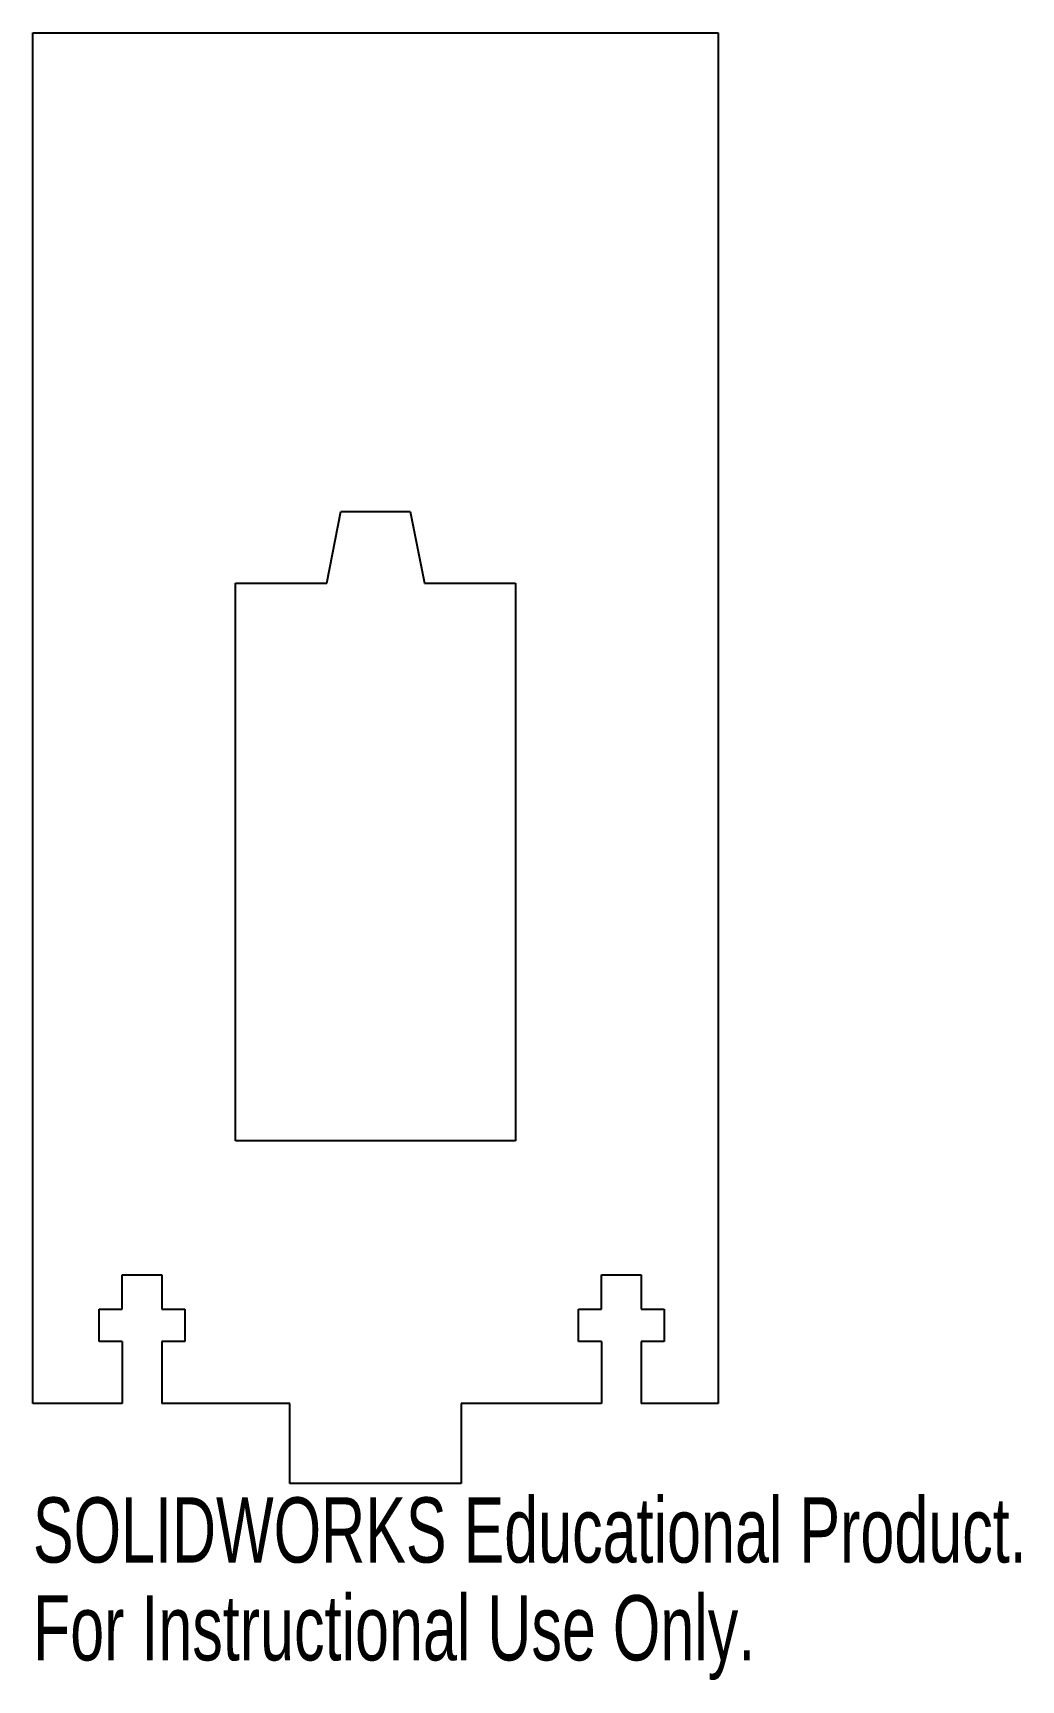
# Model space of a CAD drawing. Header units: inches. Extents: x 0 to 2.88, y -0.81 to 4.
import ezdxf

# ---------------------------------------------------------------- set-up
doc = ezdxf.new("R2010")
doc.units = ezdxf.units.IN
doc.header["$MEASUREMENT"] = 0
doc.styles.add('SLDTEXTSTYLE0', font='TXT', dxfattribs={"width": 0.7})

msp = doc.modelspace()

# ---------------------------------------------------------------- linework, layer by layer
at = {"color": 7, "linetype": 'Continuous', "lineweight": 25}
for p, q in [((0, 0), (0, 4)), ((0, 4), (2, 4)), ((2, 4), (2, 0)), ((0.858, 2.3937), (0.899, 2.6028)), ((0.899, 2.6028), (1.101, 2.6028)), ((1.101, 2.6028), (1.1435, 2.3937)), ((0.5911, 2.3937), (0.858, 2.3937)), ((0.5911, 0.7664), (0.5911, 2.3937)), ((1.1435, 2.3937), (1.4089, 2.3937)), ((1.4089, 2.3937), (1.4089, 0.7664)), ((1.4089, 0.7664), (0.5911, 0.7664)), ((0.26, 0.375), (0.376, 0.375)), ((0.26, 0.275), (0.26, 0.375)), ((0.376, 0.375), (0.376, 0.275)), ((1.66, 0.375), (1.776, 0.375)), ((1.66, 0.275), (1.66, 0.375)), ((1.776, 0.375), (1.776, 0.275)), ((0.193, 0.275), (0.26, 0.275)), ((0.193, 0.1812), (0.193, 0.275)), ((0.376, 0.275), (0.443, 0.275)), ((0.443, 0.275), (0.443, 0.1812)), ((1.593, 0.275), (1.66, 0.275)), ((1.593, 0.1812), (1.593, 0.275)), ((1.776, 0.275), (1.843, 0.275)), ((1.843, 0.275), (1.843, 0.1812)), ((0.26, 0.1812), (0.193, 0.1812)), ((0.26, 0.1812), (0.26, 0)), ((0.443, 0.1812), (0.376, 0.1812)), ((0.376, 0.1812), (0.376, 0)), ((1.66, 0.1812), (1.593, 0.1812)), ((1.66, 0.1812), (1.66, 0)), ((1.776, 0.1812), (1.776, 0)), ((1.843, 0.1812), (1.776, 0.1812)), ((0.26, 0), (0, 0)), ((0.75, 0), (0.376, 0)), ((0.75, -0.234), (0.75, 0)), ((1.66, 0), (1.25, 0)), ((1.25, 0), (1.25, -0.234)), ((2, 0), (1.776, 0)), ((1.25, -0.234), (0.75, -0.234))]:
    msp.add_line(p, q, dxfattribs=at)

# ---------------------------------------------------------------- texts
at = {"color": 7, "linetype": 'Continuous', "char_height": 0.1903, "attachment_point": 1, "style": 'SLDTEXTSTYLE0'}
for s, insert in [('SOLIDWORKS Educational Product.', (0, -0.2741)), ('For Instructional Use Only.', (0, -0.5596))]:
    msp.add_mtext(s, dxfattribs=dict(at, insert=insert))

doc.saveas('drawing.dxf')
